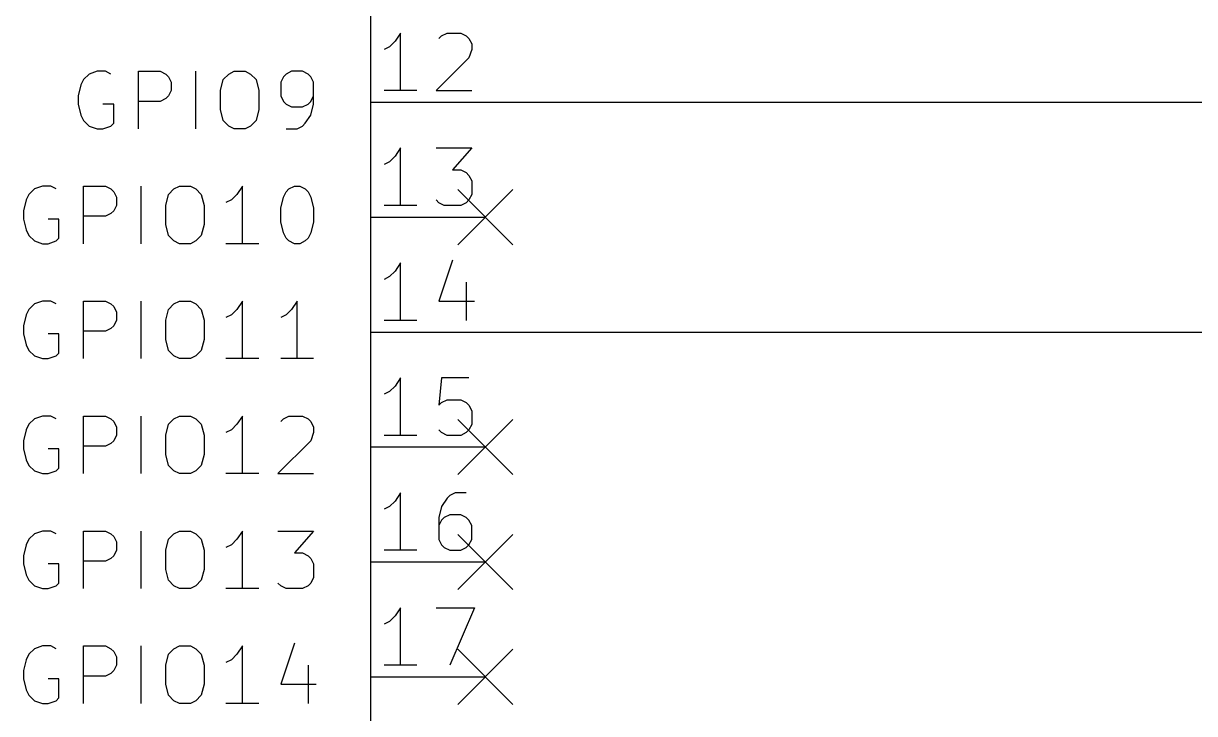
# Model space of a CAD drawing. Extents: x 0.4 to 11.3, y -7.9 to -0.4.
# Drawn here: x 8.598 to 9.617, y -4.232 to -3.632 of the extents above; entities that cross this region are included whole.
import ezdxf

# ---------------------------------------------------------------- set-up
doc = ezdxf.new("R2010")
doc.units = 0
doc.header["$MEASUREMENT"] = 0
for name, color, linetype in [('BLUE2', 5, 'CONTINUOUS'), ('CYAN2', 4, 'CONTINUOUS'), ('GREEN3', 91, 'CONTINUOUS'), ('LYELLOW', 51, 'CONTINUOUS'), ('RED2', 1, 'CONTINUOUS'), ('RED3', 11, 'CONTINUOUS')]:
    doc.layers.add(name, color=color, linetype=linetype)

msp = doc.modelspace()

# ---------------------------------------------------------------- linework, layer by layer
at = {"layer": 'BLUE2', "linetype": 'CONTINUOUS'}
for p, q in [((8.976, -3.776), (9.024, -3.824)), ((9.024, -3.776), (8.976, -3.824)), ((8.976, -3.976), (9.024, -4.024)), ((9.024, -3.976), (8.976, -4.024)), ((8.976, -4.076), (9.024, -4.124)), ((9.024, -4.076), (8.976, -4.124)), ((8.976, -4.176), (9.024, -4.224)), ((9.024, -4.176), (8.976, -4.224))]:
    msp.add_line(p, q, dxfattribs=at)
at = {"layer": 'CYAN2', "linetype": 'CONTINUOUS'}
for p, q in [((8.65524, -3.67551), (8.65047, -3.68028)), ((8.65524, -3.67551), (8.65047, -3.68028)), ((8.66238, -3.67313), (8.65524, -3.67551)), ((8.66238, -3.67313), (8.65524, -3.67551)), ((8.66952, -3.67313), (8.66238, -3.67313)), ((8.66952, -3.67313), (8.66238, -3.67313)), ((8.67428, -3.67551), (8.66952, -3.67313)), ((8.67428, -3.67551), (8.66952, -3.67313)), ((8.69809, -3.72313), (8.69809, -3.67313)), ((8.69809, -3.67313), (8.71714, -3.67313)), ((8.69809, -3.72313), (8.69809, -3.67313)), ((8.69809, -3.67313), (8.71714, -3.67313)), ((8.71714, -3.67313), (8.7219, -3.67551)), ((8.71714, -3.67313), (8.7219, -3.67551)), ((8.7219, -3.67551), (8.72428, -3.67789)), ((8.7219, -3.67551), (8.72428, -3.67789)), ((8.72428, -3.67789), (8.72666, -3.68265)), ((8.72428, -3.67789), (8.72666, -3.68265)), ((8.74809, -3.72313), (8.74809, -3.67313)), ((8.74809, -3.72313), (8.74809, -3.67313)), ((8.7719, -3.68028), (8.77667, -3.67551)), ((8.7719, -3.68028), (8.77667, -3.67551)), ((8.77667, -3.67551), (8.78143, -3.67313)), ((8.77667, -3.67551), (8.78143, -3.67313)), ((8.78143, -3.67313), (8.79095, -3.67313)), ((8.78143, -3.67313), (8.79095, -3.67313)), ((8.79095, -3.67313), (8.79571, -3.67551)), ((8.79095, -3.67313), (8.79571, -3.67551)), ((8.79571, -3.67551), (8.80047, -3.68028)), ((8.79571, -3.67551), (8.80047, -3.68028)), ((8.82428, -3.67789), (8.82191, -3.68265)), ((8.82428, -3.67789), (8.82191, -3.68265)), ((8.82667, -3.67551), (8.82428, -3.67789)), ((8.82667, -3.67551), (8.82428, -3.67789)), ((8.83143, -3.67313), (8.82667, -3.67551)), ((8.83143, -3.67313), (8.82667, -3.67551)), ((8.84095, -3.67313), (8.83143, -3.67313)), ((8.84095, -3.67313), (8.83143, -3.67313)), ((8.84571, -3.67551), (8.84095, -3.67313)), ((8.84571, -3.67551), (8.84095, -3.67313)), ((8.84809, -3.67789), (8.84571, -3.67551)), ((8.84809, -3.67789), (8.84571, -3.67551)), ((8.85048, -3.68265), (8.84809, -3.67789)), ((8.85048, -3.68265), (8.84809, -3.67789)), ((8.64809, -3.68504), (8.64571, -3.69456)), ((8.64809, -3.68504), (8.64571, -3.69456)), ((8.65047, -3.68028), (8.64809, -3.68504)), ((8.65047, -3.68028), (8.64809, -3.68504)), ((8.72666, -3.68265), (8.72666, -3.6898)), ((8.72666, -3.68265), (8.72666, -3.6898)), ((8.76952, -3.6898), (8.7719, -3.68028)), ((8.76952, -3.6898), (8.7719, -3.68028)), ((8.80047, -3.68028), (8.80285, -3.6898)), ((8.80047, -3.68028), (8.80285, -3.6898)), ((8.82191, -3.68265), (8.82191, -3.69456)), ((8.82191, -3.68265), (8.82191, -3.69456)), ((8.85048, -3.7017), (8.85048, -3.68265)), ((8.85048, -3.7017), (8.85048, -3.68265)), ((8.64571, -3.69456), (8.64571, -3.7017)), ((8.64571, -3.69456), (8.64571, -3.7017)), ((8.7219, -3.69694), (8.71714, -3.69932)), ((8.7219, -3.69694), (8.71714, -3.69932)), ((8.72428, -3.69456), (8.7219, -3.69694)), ((8.72428, -3.69456), (8.7219, -3.69694)), ((8.72666, -3.6898), (8.72428, -3.69456)), ((8.72666, -3.6898), (8.72428, -3.69456)), ((8.76952, -3.70646), (8.76952, -3.6898)), ((8.76952, -3.70646), (8.76952, -3.6898)), ((8.80285, -3.6898), (8.80285, -3.70646)), ((8.80285, -3.6898), (8.80285, -3.70646)), ((8.82191, -3.69456), (8.82428, -3.69932)), ((8.82191, -3.69456), (8.82428, -3.69932)), ((8.84809, -3.69932), (8.85048, -3.69456)), ((8.84809, -3.69932), (8.85048, -3.69456)), ((8.64571, -3.7017), (8.64809, -3.71122)), ((8.64571, -3.7017), (8.64809, -3.71122)), ((8.67666, -3.7017), (8.66714, -3.7017)), ((8.67666, -3.7017), (8.66714, -3.7017)), ((8.67666, -3.71837), (8.67666, -3.7017)), ((8.67666, -3.71837), (8.67666, -3.7017)), ((8.71714, -3.69932), (8.69809, -3.69932)), ((8.71714, -3.69932), (8.69809, -3.69932)), ((8.7719, -3.71599), (8.76952, -3.70646)), ((8.7719, -3.71599), (8.76952, -3.70646)), ((8.80285, -3.70646), (8.80047, -3.71599)), ((8.80285, -3.70646), (8.80047, -3.71599)), ((8.82428, -3.69932), (8.82667, -3.7017)), ((8.82428, -3.69932), (8.82667, -3.7017)), ((8.82667, -3.7017), (8.83143, -3.70408)), ((8.82667, -3.7017), (8.83143, -3.70408)), ((8.83143, -3.70408), (8.84095, -3.70408)), ((8.83143, -3.70408), (8.84095, -3.70408)), ((8.84095, -3.70408), (8.84571, -3.7017)), ((8.84095, -3.70408), (8.84571, -3.7017)), ((8.84571, -3.7017), (8.84809, -3.69932)), ((8.84571, -3.7017), (8.84809, -3.69932)), ((8.84809, -3.71122), (8.85048, -3.7017)), ((8.84809, -3.71122), (8.85048, -3.7017)), ((8.64809, -3.71122), (8.65047, -3.71599)), ((8.64809, -3.71122), (8.65047, -3.71599)), ((8.65047, -3.71599), (8.65524, -3.72075)), ((8.65047, -3.71599), (8.65524, -3.72075)), ((8.67428, -3.72075), (8.67666, -3.71837)), ((8.67428, -3.72075), (8.67666, -3.71837)), ((8.77667, -3.72075), (8.7719, -3.71599)), ((8.77667, -3.72075), (8.7719, -3.71599)), ((8.80047, -3.71599), (8.79571, -3.72075)), ((8.80047, -3.71599), (8.79571, -3.72075)), ((8.84095, -3.72075), (8.84333, -3.71837)), ((8.84095, -3.72075), (8.84333, -3.71837)), ((8.84333, -3.71837), (8.84809, -3.71122)), ((8.84333, -3.71837), (8.84809, -3.71122)), ((8.65524, -3.72075), (8.66238, -3.72313)), ((8.65524, -3.72075), (8.66238, -3.72313)), ((8.66238, -3.72313), (8.66714, -3.72313)), ((8.66238, -3.72313), (8.66714, -3.72313)), ((8.66714, -3.72313), (8.67428, -3.72075)), ((8.66714, -3.72313), (8.67428, -3.72075)), ((8.78143, -3.72313), (8.77667, -3.72075)), ((8.78143, -3.72313), (8.77667, -3.72075)), ((8.79095, -3.72313), (8.78143, -3.72313)), ((8.79095, -3.72313), (8.78143, -3.72313)), ((8.79571, -3.72075), (8.79095, -3.72313)), ((8.79571, -3.72075), (8.79095, -3.72313)), ((8.82667, -3.72313), (8.83619, -3.72313)), ((8.82667, -3.72313), (8.83619, -3.72313)), ((8.83619, -3.72313), (8.84095, -3.72075)), ((8.83619, -3.72313), (8.84095, -3.72075)), ((8.60762, -3.77551), (8.60285, -3.78028)), ((8.60762, -3.77551), (8.60285, -3.78028)), ((8.61476, -3.77313), (8.60762, -3.77551)), ((8.61476, -3.77313), (8.60762, -3.77551)), ((8.6219, -3.77313), (8.61476, -3.77313)), ((8.6219, -3.77313), (8.61476, -3.77313)), ((8.62667, -3.77551), (8.6219, -3.77313)), ((8.62667, -3.77551), (8.6219, -3.77313)), ((8.65047, -3.82313), (8.65047, -3.77313)), ((8.65047, -3.77313), (8.66952, -3.77313)), ((8.65047, -3.82313), (8.65047, -3.77313)), ((8.65047, -3.77313), (8.66952, -3.77313)), ((8.66952, -3.77313), (8.67428, -3.77551)), ((8.66952, -3.77313), (8.67428, -3.77551)), ((8.67428, -3.77551), (8.67667, -3.77789)), ((8.67428, -3.77551), (8.67667, -3.77789)), ((8.67667, -3.77789), (8.67904, -3.78265)), ((8.67667, -3.77789), (8.67904, -3.78265)), ((8.70047, -3.82313), (8.70047, -3.77313)), ((8.70047, -3.82313), (8.70047, -3.77313)), ((8.72428, -3.78028), (8.72905, -3.77551)), ((8.72428, -3.78028), (8.72905, -3.77551)), ((8.72905, -3.77551), (8.73381, -3.77313)), ((8.72905, -3.77551), (8.73381, -3.77313)), ((8.73381, -3.77313), (8.74333, -3.77313)), ((8.73381, -3.77313), (8.74333, -3.77313)), ((8.74333, -3.77313), (8.74809, -3.77551)), ((8.74333, -3.77313), (8.74809, -3.77551)), ((8.74809, -3.77551), (8.75285, -3.78028)), ((8.74809, -3.77551), (8.75285, -3.78028)), ((8.78857, -3.77313), (8.78381, -3.78028)), ((8.78857, -3.77313), (8.78381, -3.78028)), ((8.78857, -3.82313), (8.78857, -3.77313)), ((8.78857, -3.82313), (8.78857, -3.77313)), ((8.82428, -3.78265), (8.82667, -3.77789)), ((8.82428, -3.78265), (8.82667, -3.77789)), ((8.82667, -3.77789), (8.82905, -3.77551)), ((8.82667, -3.77789), (8.82905, -3.77551)), ((8.82905, -3.77551), (8.83381, -3.77313)), ((8.82905, -3.77551), (8.83381, -3.77313)), ((8.83381, -3.77313), (8.83857, -3.77313)), ((8.83381, -3.77313), (8.83857, -3.77313)), ((8.83857, -3.77313), (8.84333, -3.77551)), ((8.83857, -3.77313), (8.84333, -3.77551)), ((8.84333, -3.77551), (8.84571, -3.77789)), ((8.84333, -3.77551), (8.84571, -3.77789)), ((8.84571, -3.77789), (8.84809, -3.78265)), ((8.84571, -3.77789), (8.84809, -3.78265)), ((8.60047, -3.78504), (8.59809, -3.79456)), ((8.60047, -3.78504), (8.59809, -3.79456)), ((8.60285, -3.78028), (8.60047, -3.78504)), ((8.60285, -3.78028), (8.60047, -3.78504)), ((8.67904, -3.7898), (8.67667, -3.79456)), ((8.67904, -3.7898), (8.67667, -3.79456)), ((8.67904, -3.78265), (8.67904, -3.7898)), ((8.67904, -3.78265), (8.67904, -3.7898)), ((8.72191, -3.7898), (8.72428, -3.78028)), ((8.72191, -3.7898), (8.72428, -3.78028)), ((8.72191, -3.80646), (8.72191, -3.7898)), ((8.72191, -3.80646), (8.72191, -3.7898)), ((8.75285, -3.78028), (8.75524, -3.7898)), ((8.75285, -3.78028), (8.75524, -3.7898)), ((8.75524, -3.7898), (8.75524, -3.80646)), ((8.75524, -3.7898), (8.75524, -3.80646)), ((8.77905, -3.78504), (8.77429, -3.78742)), ((8.77905, -3.78504), (8.77429, -3.78742)), ((8.78381, -3.78028), (8.77905, -3.78504)), ((8.78381, -3.78028), (8.77905, -3.78504)), ((8.82191, -3.79218), (8.82428, -3.78265)), ((8.82191, -3.79218), (8.82428, -3.78265)), ((8.84809, -3.78265), (8.85048, -3.79218)), ((8.84809, -3.78265), (8.85048, -3.79218)), ((8.59809, -3.79456), (8.59809, -3.8017)), ((8.59809, -3.79456), (8.59809, -3.8017)), ((8.66952, -3.79932), (8.65047, -3.79932)), ((8.66952, -3.79932), (8.65047, -3.79932)), ((8.67428, -3.79694), (8.66952, -3.79932)), ((8.67428, -3.79694), (8.66952, -3.79932)), ((8.67667, -3.79456), (8.67428, -3.79694)), ((8.67667, -3.79456), (8.67428, -3.79694)), ((8.82191, -3.80408), (8.82191, -3.79218)), ((8.82191, -3.80408), (8.82191, -3.79218)), ((8.85048, -3.79218), (8.85048, -3.80408)), ((8.85048, -3.79218), (8.85048, -3.80408)), ((8.59809, -3.8017), (8.60047, -3.81122)), ((8.59809, -3.8017), (8.60047, -3.81122)), ((8.62904, -3.8017), (8.61952, -3.8017)), ((8.62904, -3.8017), (8.61952, -3.8017)), ((8.62904, -3.81837), (8.62904, -3.8017)), ((8.62904, -3.81837), (8.62904, -3.8017)), ((8.72428, -3.81599), (8.72191, -3.80646)), ((8.72428, -3.81599), (8.72191, -3.80646)), ((8.75524, -3.80646), (8.75285, -3.81599)), ((8.75524, -3.80646), (8.75285, -3.81599)), ((8.82428, -3.81361), (8.82191, -3.80408)), ((8.82428, -3.81361), (8.82191, -3.80408)), ((8.85048, -3.80408), (8.84809, -3.81361)), ((8.85048, -3.80408), (8.84809, -3.81361)), ((8.60047, -3.81122), (8.60285, -3.81599)), ((8.60047, -3.81122), (8.60285, -3.81599)), ((8.60285, -3.81599), (8.60762, -3.82075)), ((8.60285, -3.81599), (8.60762, -3.82075)), ((8.60762, -3.82075), (8.61476, -3.82313)), ((8.60762, -3.82075), (8.61476, -3.82313)), ((8.61952, -3.82313), (8.62667, -3.82075)), ((8.61952, -3.82313), (8.62667, -3.82075)), ((8.62667, -3.82075), (8.62904, -3.81837)), ((8.62667, -3.82075), (8.62904, -3.81837)), ((8.72905, -3.82075), (8.72428, -3.81599)), ((8.72905, -3.82075), (8.72428, -3.81599)), ((8.73381, -3.82313), (8.72905, -3.82075)), ((8.73381, -3.82313), (8.72905, -3.82075)), ((8.74809, -3.82075), (8.74333, -3.82313)), ((8.74809, -3.82075), (8.74333, -3.82313)), ((8.75285, -3.81599), (8.74809, -3.82075)), ((8.75285, -3.81599), (8.74809, -3.82075)), ((8.82667, -3.81837), (8.82428, -3.81361)), ((8.82667, -3.81837), (8.82428, -3.81361)), ((8.82905, -3.82075), (8.82667, -3.81837)), ((8.82905, -3.82075), (8.82667, -3.81837)), ((8.83381, -3.82313), (8.82905, -3.82075)), ((8.83381, -3.82313), (8.82905, -3.82075)), ((8.84333, -3.82075), (8.83857, -3.82313)), ((8.84333, -3.82075), (8.83857, -3.82313)), ((8.84571, -3.81837), (8.84333, -3.82075)), ((8.84571, -3.81837), (8.84333, -3.82075)), ((8.84809, -3.81361), (8.84571, -3.81837)), ((8.84809, -3.81361), (8.84571, -3.81837)), ((8.61476, -3.82313), (8.61952, -3.82313)), ((8.61476, -3.82313), (8.61952, -3.82313)), ((8.74333, -3.82313), (8.73381, -3.82313)), ((8.74333, -3.82313), (8.73381, -3.82313)), ((8.80286, -3.82313), (8.77429, -3.82313)), ((8.80286, -3.82313), (8.77429, -3.82313)), ((8.83857, -3.82313), (8.83381, -3.82313)), ((8.83857, -3.82313), (8.83381, -3.82313)), ((8.60285, -3.88028), (8.60047, -3.88504)), ((8.60285, -3.88028), (8.60047, -3.88504)), ((8.60762, -3.87551), (8.60285, -3.88028)), ((8.60762, -3.87551), (8.60285, -3.88028)), ((8.61476, -3.87313), (8.60762, -3.87551)), ((8.61476, -3.87313), (8.60762, -3.87551)), ((8.6219, -3.87313), (8.61476, -3.87313)), ((8.6219, -3.87313), (8.61476, -3.87313)), ((8.62667, -3.87551), (8.6219, -3.87313)), ((8.62667, -3.87551), (8.6219, -3.87313)), ((8.65047, -3.92313), (8.65047, -3.87313)), ((8.65047, -3.87313), (8.66952, -3.87313)), ((8.65047, -3.92313), (8.65047, -3.87313)), ((8.65047, -3.87313), (8.66952, -3.87313)), ((8.66952, -3.87313), (8.67428, -3.87551)), ((8.66952, -3.87313), (8.67428, -3.87551)), ((8.67428, -3.87551), (8.67667, -3.87789)), ((8.67428, -3.87551), (8.67667, -3.87789)), ((8.67667, -3.87789), (8.67904, -3.88265)), ((8.67667, -3.87789), (8.67904, -3.88265)), ((8.70047, -3.92313), (8.70047, -3.87313)), ((8.70047, -3.92313), (8.70047, -3.87313)), ((8.72191, -3.8898), (8.72428, -3.88028)), ((8.72191, -3.8898), (8.72428, -3.88028)), ((8.72428, -3.88028), (8.72905, -3.87551)), ((8.72428, -3.88028), (8.72905, -3.87551)), ((8.72905, -3.87551), (8.73381, -3.87313)), ((8.72905, -3.87551), (8.73381, -3.87313)), ((8.73381, -3.87313), (8.74333, -3.87313)), ((8.73381, -3.87313), (8.74333, -3.87313)), ((8.74333, -3.87313), (8.74809, -3.87551)), ((8.74333, -3.87313), (8.74809, -3.87551)), ((8.74809, -3.87551), (8.75285, -3.88028)), ((8.74809, -3.87551), (8.75285, -3.88028)), ((8.75285, -3.88028), (8.75524, -3.8898)), ((8.75285, -3.88028), (8.75524, -3.8898)), ((8.78381, -3.88028), (8.77905, -3.88504)), ((8.78381, -3.88028), (8.77905, -3.88504)), ((8.78857, -3.87313), (8.78381, -3.88028)), ((8.78857, -3.87313), (8.78381, -3.88028)), ((8.78857, -3.92313), (8.78857, -3.87313)), ((8.78857, -3.92313), (8.78857, -3.87313)), ((8.83143, -3.88028), (8.82667, -3.88504)), ((8.83143, -3.88028), (8.82667, -3.88504)), ((8.83619, -3.87313), (8.83143, -3.88028)), ((8.83619, -3.87313), (8.83143, -3.88028)), ((8.83619, -3.92313), (8.83619, -3.87313)), ((8.83619, -3.92313), (8.83619, -3.87313)), ((8.60047, -3.88504), (8.59809, -3.89456)), ((8.60047, -3.88504), (8.59809, -3.89456)), ((8.67904, -3.8898), (8.67667, -3.89456)), ((8.67904, -3.8898), (8.67667, -3.89456)), ((8.67904, -3.88265), (8.67904, -3.8898)), ((8.67904, -3.88265), (8.67904, -3.8898)), ((8.72191, -3.90646), (8.72191, -3.8898)), ((8.72191, -3.90646), (8.72191, -3.8898)), ((8.75524, -3.8898), (8.75524, -3.90646)), ((8.75524, -3.8898), (8.75524, -3.90646)), ((8.77905, -3.88504), (8.77429, -3.88742)), ((8.77905, -3.88504), (8.77429, -3.88742)), ((8.82667, -3.88504), (8.82191, -3.88742)), ((8.82667, -3.88504), (8.82191, -3.88742)), ((8.59809, -3.89456), (8.59809, -3.9017)), ((8.59809, -3.89456), (8.59809, -3.9017)), ((8.59809, -3.9017), (8.60047, -3.91122)), ((8.59809, -3.9017), (8.60047, -3.91122)), ((8.62904, -3.9017), (8.61952, -3.9017)), ((8.62904, -3.9017), (8.61952, -3.9017)), ((8.62904, -3.91837), (8.62904, -3.9017)), ((8.62904, -3.91837), (8.62904, -3.9017)), ((8.66952, -3.89932), (8.65047, -3.89932)), ((8.66952, -3.89932), (8.65047, -3.89932)), ((8.67428, -3.89694), (8.66952, -3.89932)), ((8.67428, -3.89694), (8.66952, -3.89932)), ((8.67667, -3.89456), (8.67428, -3.89694)), ((8.67667, -3.89456), (8.67428, -3.89694)), ((8.60047, -3.91122), (8.60285, -3.91599)), ((8.60047, -3.91122), (8.60285, -3.91599)), ((8.72428, -3.91599), (8.72191, -3.90646)), ((8.72428, -3.91599), (8.72191, -3.90646)), ((8.75524, -3.90646), (8.75285, -3.91599)), ((8.75524, -3.90646), (8.75285, -3.91599)), ((8.60285, -3.91599), (8.60762, -3.92075)), ((8.60285, -3.91599), (8.60762, -3.92075)), ((8.60762, -3.92075), (8.61476, -3.92313)), ((8.60762, -3.92075), (8.61476, -3.92313)), ((8.61952, -3.92313), (8.62667, -3.92075)), ((8.61952, -3.92313), (8.62667, -3.92075)), ((8.62667, -3.92075), (8.62904, -3.91837)), ((8.62667, -3.92075), (8.62904, -3.91837)), ((8.72905, -3.92075), (8.72428, -3.91599)), ((8.72905, -3.92075), (8.72428, -3.91599)), ((8.73381, -3.92313), (8.72905, -3.92075)), ((8.73381, -3.92313), (8.72905, -3.92075)), ((8.74809, -3.92075), (8.74333, -3.92313)), ((8.74809, -3.92075), (8.74333, -3.92313)), ((8.75285, -3.91599), (8.74809, -3.92075)), ((8.75285, -3.91599), (8.74809, -3.92075)), ((8.61476, -3.92313), (8.61952, -3.92313)), ((8.61476, -3.92313), (8.61952, -3.92313)), ((8.74333, -3.92313), (8.73381, -3.92313)), ((8.74333, -3.92313), (8.73381, -3.92313)), ((8.80286, -3.92313), (8.77429, -3.92313)), ((8.80286, -3.92313), (8.77429, -3.92313)), ((8.85048, -3.92313), (8.82191, -3.92313)), ((8.85048, -3.92313), (8.82191, -3.92313)), ((8.61476, -3.97313), (8.60762, -3.97551)), ((8.61476, -3.97313), (8.60762, -3.97551)), ((8.6219, -3.97313), (8.61476, -3.97313)), ((8.6219, -3.97313), (8.61476, -3.97313)), ((8.62667, -3.97551), (8.6219, -3.97313)), ((8.62667, -3.97551), (8.6219, -3.97313)), ((8.65047, -4.02313), (8.65047, -3.97313)), ((8.65047, -3.97313), (8.66952, -3.97313)), ((8.65047, -4.02313), (8.65047, -3.97313)), ((8.65047, -3.97313), (8.66952, -3.97313)), ((8.66952, -3.97313), (8.67428, -3.97551)), ((8.66952, -3.97313), (8.67428, -3.97551)), ((8.70047, -4.02313), (8.70047, -3.97313)), ((8.70047, -4.02313), (8.70047, -3.97313)), ((8.72905, -3.97551), (8.73381, -3.97313)), ((8.72905, -3.97551), (8.73381, -3.97313)), ((8.73381, -3.97313), (8.74333, -3.97313)), ((8.73381, -3.97313), (8.74333, -3.97313)), ((8.74333, -3.97313), (8.74809, -3.97551)), ((8.74333, -3.97313), (8.74809, -3.97551)), ((8.78857, -3.97313), (8.78381, -3.98028)), ((8.78857, -3.97313), (8.78381, -3.98028)), ((8.78857, -4.02313), (8.78857, -3.97313)), ((8.78857, -4.02313), (8.78857, -3.97313)), ((8.82428, -3.97551), (8.82905, -3.97313)), ((8.82428, -3.97551), (8.82905, -3.97313)), ((8.82905, -3.97313), (8.84095, -3.97313)), ((8.82905, -3.97313), (8.84095, -3.97313)), ((8.84095, -3.97313), (8.84571, -3.97551)), ((8.84095, -3.97313), (8.84571, -3.97551)), ((8.60285, -3.98028), (8.60047, -3.98504)), ((8.60285, -3.98028), (8.60047, -3.98504)), ((8.60762, -3.97551), (8.60285, -3.98028)), ((8.60762, -3.97551), (8.60285, -3.98028)), ((8.67428, -3.97551), (8.67667, -3.97789)), ((8.67428, -3.97551), (8.67667, -3.97789)), ((8.67667, -3.97789), (8.67904, -3.98265)), ((8.67667, -3.97789), (8.67904, -3.98265)), ((8.67904, -3.98265), (8.67904, -3.9898)), ((8.67904, -3.98265), (8.67904, -3.9898)), ((8.72191, -3.9898), (8.72428, -3.98028)), ((8.72191, -3.9898), (8.72428, -3.98028)), ((8.72428, -3.98028), (8.72905, -3.97551)), ((8.72428, -3.98028), (8.72905, -3.97551)), ((8.74809, -3.97551), (8.75285, -3.98028)), ((8.74809, -3.97551), (8.75285, -3.98028)), ((8.75285, -3.98028), (8.75524, -3.9898)), ((8.75285, -3.98028), (8.75524, -3.9898)), ((8.78381, -3.98028), (8.77905, -3.98504)), ((8.78381, -3.98028), (8.77905, -3.98504)), ((8.82191, -3.97789), (8.82428, -3.97551)), ((8.82191, -3.97789), (8.82428, -3.97551)), ((8.84571, -3.97551), (8.84809, -3.97789)), ((8.84571, -3.97551), (8.84809, -3.97789)), ((8.84809, -3.97789), (8.85048, -3.98265)), ((8.84809, -3.97789), (8.85048, -3.98265)), ((8.85048, -3.98265), (8.85048, -3.98742)), ((8.85048, -3.98265), (8.85048, -3.98742)), ((8.60047, -3.98504), (8.59809, -3.99456)), ((8.60047, -3.98504), (8.59809, -3.99456)), ((8.67904, -3.9898), (8.67667, -3.99456)), ((8.67904, -3.9898), (8.67667, -3.99456)), ((8.72191, -4.00646), (8.72191, -3.9898)), ((8.72191, -4.00646), (8.72191, -3.9898)), ((8.75524, -3.9898), (8.75524, -4.00646)), ((8.75524, -3.9898), (8.75524, -4.00646)), ((8.77905, -3.98504), (8.77429, -3.98742)), ((8.77905, -3.98504), (8.77429, -3.98742)), ((8.85048, -3.98742), (8.84809, -3.99456)), ((8.85048, -3.98742), (8.84809, -3.99456)), ((8.59809, -3.99456), (8.59809, -4.0017)), ((8.59809, -3.99456), (8.59809, -4.0017)), ((8.59809, -4.0017), (8.60047, -4.01122)), ((8.59809, -4.0017), (8.60047, -4.01122)), ((8.62904, -4.0017), (8.61952, -4.0017)), ((8.62904, -4.0017), (8.61952, -4.0017)), ((8.62904, -4.01837), (8.62904, -4.0017)), ((8.62904, -4.01837), (8.62904, -4.0017)), ((8.66952, -3.99932), (8.65047, -3.99932)), ((8.66952, -3.99932), (8.65047, -3.99932)), ((8.67428, -3.99694), (8.66952, -3.99932)), ((8.67428, -3.99694), (8.66952, -3.99932)), ((8.67667, -3.99456), (8.67428, -3.99694)), ((8.67667, -3.99456), (8.67428, -3.99694)), ((8.84809, -3.99456), (8.81952, -4.02313)), ((8.84809, -3.99456), (8.81952, -4.02313)), ((8.60047, -4.01122), (8.60285, -4.01599)), ((8.60047, -4.01122), (8.60285, -4.01599)), ((8.72428, -4.01599), (8.72191, -4.00646)), ((8.72428, -4.01599), (8.72191, -4.00646)), ((8.75524, -4.00646), (8.75285, -4.01599)), ((8.75524, -4.00646), (8.75285, -4.01599)), ((8.60285, -4.01599), (8.60762, -4.02075)), ((8.60285, -4.01599), (8.60762, -4.02075)), ((8.60762, -4.02075), (8.61476, -4.02313)), ((8.60762, -4.02075), (8.61476, -4.02313)), ((8.61476, -4.02313), (8.61952, -4.02313)), ((8.61476, -4.02313), (8.61952, -4.02313)), ((8.61952, -4.02313), (8.62667, -4.02075)), ((8.61952, -4.02313), (8.62667, -4.02075)), ((8.62667, -4.02075), (8.62904, -4.01837)), ((8.62667, -4.02075), (8.62904, -4.01837)), ((8.72905, -4.02075), (8.72428, -4.01599)), ((8.72905, -4.02075), (8.72428, -4.01599)), ((8.73381, -4.02313), (8.72905, -4.02075)), ((8.73381, -4.02313), (8.72905, -4.02075)), ((8.74333, -4.02313), (8.73381, -4.02313)), ((8.74333, -4.02313), (8.73381, -4.02313)), ((8.74809, -4.02075), (8.74333, -4.02313)), ((8.74809, -4.02075), (8.74333, -4.02313)), ((8.75285, -4.01599), (8.74809, -4.02075)), ((8.75285, -4.01599), (8.74809, -4.02075)), ((8.80286, -4.02313), (8.77429, -4.02313)), ((8.80286, -4.02313), (8.77429, -4.02313)), ((8.81952, -4.02313), (8.85048, -4.02313)), ((8.81952, -4.02313), (8.85048, -4.02313)), ((8.60762, -4.07551), (8.60285, -4.08028)), ((8.60762, -4.07551), (8.60285, -4.08028)), ((8.61476, -4.07313), (8.60762, -4.07551)), ((8.61476, -4.07313), (8.60762, -4.07551)), ((8.6219, -4.07313), (8.61476, -4.07313)), ((8.6219, -4.07313), (8.61476, -4.07313)), ((8.62667, -4.07551), (8.6219, -4.07313)), ((8.62667, -4.07551), (8.6219, -4.07313)), ((8.65047, -4.12313), (8.65047, -4.07313)), ((8.65047, -4.07313), (8.66952, -4.07313)), ((8.65047, -4.12313), (8.65047, -4.07313)), ((8.65047, -4.07313), (8.66952, -4.07313)), ((8.66952, -4.07313), (8.67428, -4.07551)), ((8.66952, -4.07313), (8.67428, -4.07551)), ((8.67428, -4.07551), (8.67667, -4.07789)), ((8.67428, -4.07551), (8.67667, -4.07789)), ((8.70047, -4.12313), (8.70047, -4.07313)), ((8.70047, -4.12313), (8.70047, -4.07313)), ((8.72428, -4.08028), (8.72905, -4.07551)), ((8.72428, -4.08028), (8.72905, -4.07551)), ((8.72905, -4.07551), (8.73381, -4.07313)), ((8.72905, -4.07551), (8.73381, -4.07313)), ((8.73381, -4.07313), (8.74333, -4.07313)), ((8.73381, -4.07313), (8.74333, -4.07313)), ((8.74333, -4.07313), (8.74809, -4.07551)), ((8.74333, -4.07313), (8.74809, -4.07551)), ((8.74809, -4.07551), (8.75285, -4.08028)), ((8.74809, -4.07551), (8.75285, -4.08028)), ((8.78857, -4.07313), (8.78381, -4.08028)), ((8.78857, -4.07313), (8.78381, -4.08028)), ((8.78857, -4.12313), (8.78857, -4.07313)), ((8.78857, -4.12313), (8.78857, -4.07313)), ((8.81952, -4.07313), (8.85048, -4.07313)), ((8.81952, -4.07313), (8.85048, -4.07313)), ((8.85048, -4.07313), (8.83381, -4.09218)), ((8.85048, -4.07313), (8.83381, -4.09218)), ((8.60047, -4.08504), (8.59809, -4.09456)), ((8.60047, -4.08504), (8.59809, -4.09456)), ((8.60285, -4.08028), (8.60047, -4.08504)), ((8.60285, -4.08028), (8.60047, -4.08504)), ((8.67667, -4.07789), (8.67904, -4.08265)), ((8.67667, -4.07789), (8.67904, -4.08265)), ((8.67904, -4.08265), (8.67904, -4.0898)), ((8.67904, -4.08265), (8.67904, -4.0898)), ((8.72191, -4.0898), (8.72428, -4.08028)), ((8.72191, -4.0898), (8.72428, -4.08028)), ((8.75285, -4.08028), (8.75524, -4.0898)), ((8.75285, -4.08028), (8.75524, -4.0898)), ((8.77905, -4.08504), (8.77429, -4.08742)), ((8.77905, -4.08504), (8.77429, -4.08742)), ((8.78381, -4.08028), (8.77905, -4.08504)), ((8.78381, -4.08028), (8.77905, -4.08504)), ((8.59809, -4.09456), (8.59809, -4.1017)), ((8.59809, -4.09456), (8.59809, -4.1017)), ((8.67667, -4.09456), (8.67428, -4.09694)), ((8.67667, -4.09456), (8.67428, -4.09694)), ((8.67904, -4.0898), (8.67667, -4.09456)), ((8.67904, -4.0898), (8.67667, -4.09456)), ((8.72191, -4.10646), (8.72191, -4.0898)), ((8.72191, -4.10646), (8.72191, -4.0898)), ((8.75524, -4.0898), (8.75524, -4.10646)), ((8.75524, -4.0898), (8.75524, -4.10646)), ((8.83381, -4.09218), (8.84095, -4.09218)), ((8.83381, -4.09218), (8.84095, -4.09218)), ((8.84095, -4.09218), (8.84571, -4.09456)), ((8.84095, -4.09218), (8.84571, -4.09456)), ((8.84571, -4.09456), (8.84809, -4.09694)), ((8.84571, -4.09456), (8.84809, -4.09694)), ((8.59809, -4.1017), (8.60047, -4.11122)), ((8.59809, -4.1017), (8.60047, -4.11122)), ((8.62904, -4.1017), (8.61952, -4.1017)), ((8.62904, -4.1017), (8.61952, -4.1017)), ((8.62904, -4.11837), (8.62904, -4.1017)), ((8.62904, -4.11837), (8.62904, -4.1017)), ((8.66952, -4.09932), (8.65047, -4.09932)), ((8.66952, -4.09932), (8.65047, -4.09932)), ((8.67428, -4.09694), (8.66952, -4.09932)), ((8.67428, -4.09694), (8.66952, -4.09932)), ((8.84809, -4.09694), (8.85048, -4.1017)), ((8.84809, -4.09694), (8.85048, -4.1017)), ((8.85048, -4.1017), (8.85048, -4.11361)), ((8.85048, -4.1017), (8.85048, -4.11361)), ((8.60047, -4.11122), (8.60285, -4.11599)), ((8.60047, -4.11122), (8.60285, -4.11599)), ((8.60285, -4.11599), (8.60762, -4.12075)), ((8.60285, -4.11599), (8.60762, -4.12075)), ((8.72428, -4.11599), (8.72191, -4.10646)), ((8.72428, -4.11599), (8.72191, -4.10646)), ((8.72905, -4.12075), (8.72428, -4.11599)), ((8.72905, -4.12075), (8.72428, -4.11599)), ((8.75285, -4.11599), (8.74809, -4.12075)), ((8.75285, -4.11599), (8.74809, -4.12075)), ((8.75524, -4.10646), (8.75285, -4.11599)), ((8.75524, -4.10646), (8.75285, -4.11599)), ((8.85048, -4.11361), (8.84809, -4.11837)), ((8.85048, -4.11361), (8.84809, -4.11837)), ((8.60762, -4.12075), (8.61476, -4.12313)), ((8.60762, -4.12075), (8.61476, -4.12313)), ((8.61476, -4.12313), (8.61952, -4.12313)), ((8.61476, -4.12313), (8.61952, -4.12313)), ((8.61952, -4.12313), (8.62667, -4.12075)), ((8.61952, -4.12313), (8.62667, -4.12075)), ((8.62667, -4.12075), (8.62904, -4.11837)), ((8.62667, -4.12075), (8.62904, -4.11837)), ((8.73381, -4.12313), (8.72905, -4.12075)), ((8.73381, -4.12313), (8.72905, -4.12075)), ((8.74333, -4.12313), (8.73381, -4.12313)), ((8.74333, -4.12313), (8.73381, -4.12313)), ((8.74809, -4.12075), (8.74333, -4.12313)), ((8.74809, -4.12075), (8.74333, -4.12313)), ((8.80286, -4.12313), (8.77429, -4.12313)), ((8.80286, -4.12313), (8.77429, -4.12313)), ((8.82191, -4.12075), (8.81952, -4.11837)), ((8.82191, -4.12075), (8.81952, -4.11837)), ((8.82667, -4.12313), (8.82191, -4.12075)), ((8.82667, -4.12313), (8.82191, -4.12075)), ((8.84095, -4.12313), (8.82667, -4.12313)), ((8.84095, -4.12313), (8.82667, -4.12313)), ((8.84571, -4.12075), (8.84095, -4.12313)), ((8.84571, -4.12075), (8.84095, -4.12313)), ((8.84809, -4.11837), (8.84571, -4.12075)), ((8.84809, -4.11837), (8.84571, -4.12075)), ((8.60762, -4.17551), (8.60285, -4.18028)), ((8.60762, -4.17551), (8.60285, -4.18028)), ((8.61476, -4.17313), (8.60762, -4.17551)), ((8.61476, -4.17313), (8.60762, -4.17551)), ((8.6219, -4.17313), (8.61476, -4.17313)), ((8.6219, -4.17313), (8.61476, -4.17313)), ((8.62667, -4.17551), (8.6219, -4.17313)), ((8.62667, -4.17551), (8.6219, -4.17313)), ((8.65047, -4.22313), (8.65047, -4.17313)), ((8.65047, -4.17313), (8.66952, -4.17313)), ((8.65047, -4.22313), (8.65047, -4.17313)), ((8.65047, -4.17313), (8.66952, -4.17313)), ((8.66952, -4.17313), (8.67428, -4.17551)), ((8.66952, -4.17313), (8.67428, -4.17551)), ((8.67428, -4.17551), (8.67667, -4.17789)), ((8.67428, -4.17551), (8.67667, -4.17789)), ((8.70047, -4.22313), (8.70047, -4.17313)), ((8.70047, -4.22313), (8.70047, -4.17313)), ((8.72428, -4.18028), (8.72905, -4.17551)), ((8.72428, -4.18028), (8.72905, -4.17551)), ((8.72905, -4.17551), (8.73381, -4.17313)), ((8.72905, -4.17551), (8.73381, -4.17313)), ((8.73381, -4.17313), (8.74333, -4.17313)), ((8.73381, -4.17313), (8.74333, -4.17313)), ((8.74333, -4.17313), (8.74809, -4.17551)), ((8.74333, -4.17313), (8.74809, -4.17551)), ((8.74809, -4.17551), (8.75285, -4.18028)), ((8.74809, -4.17551), (8.75285, -4.18028)), ((8.78857, -4.17313), (8.78381, -4.18028)), ((8.78857, -4.17313), (8.78381, -4.18028)), ((8.78857, -4.22313), (8.78857, -4.17313)), ((8.78857, -4.22313), (8.78857, -4.17313)), ((8.83381, -4.17075), (8.82191, -4.20646)), ((8.83381, -4.17075), (8.82191, -4.20646)), ((8.60047, -4.18504), (8.59809, -4.19456)), ((8.60047, -4.18504), (8.59809, -4.19456)), ((8.60285, -4.18028), (8.60047, -4.18504)), ((8.60285, -4.18028), (8.60047, -4.18504)), ((8.67667, -4.17789), (8.67904, -4.18265)), ((8.67667, -4.17789), (8.67904, -4.18265)), ((8.67904, -4.18265), (8.67904, -4.1898)), ((8.67904, -4.18265), (8.67904, -4.1898)), ((8.72191, -4.1898), (8.72428, -4.18028)), ((8.72191, -4.1898), (8.72428, -4.18028)), ((8.75285, -4.18028), (8.75524, -4.1898)), ((8.75285, -4.18028), (8.75524, -4.1898)), ((8.77905, -4.18504), (8.77429, -4.18742)), ((8.77905, -4.18504), (8.77429, -4.18742)), ((8.78381, -4.18028), (8.77905, -4.18504)), ((8.78381, -4.18028), (8.77905, -4.18504)), ((8.59809, -4.19456), (8.59809, -4.2017)), ((8.59809, -4.19456), (8.59809, -4.2017)), ((8.67428, -4.19694), (8.66952, -4.19932)), ((8.67428, -4.19694), (8.66952, -4.19932)), ((8.67667, -4.19456), (8.67428, -4.19694)), ((8.67667, -4.19456), (8.67428, -4.19694)), ((8.67904, -4.1898), (8.67667, -4.19456)), ((8.67904, -4.1898), (8.67667, -4.19456)), ((8.72191, -4.20646), (8.72191, -4.1898)), ((8.72191, -4.20646), (8.72191, -4.1898)), ((8.75524, -4.1898), (8.75524, -4.20646)), ((8.75524, -4.1898), (8.75524, -4.20646)), ((8.84571, -4.1898), (8.84571, -4.22313)), ((8.84571, -4.1898), (8.84571, -4.22313)), ((8.59809, -4.2017), (8.60047, -4.21122)), ((8.59809, -4.2017), (8.60047, -4.21122)), ((8.62904, -4.2017), (8.61952, -4.2017)), ((8.62904, -4.2017), (8.61952, -4.2017)), ((8.62904, -4.21837), (8.62904, -4.2017)), ((8.62904, -4.21837), (8.62904, -4.2017)), ((8.66952, -4.19932), (8.65047, -4.19932)), ((8.66952, -4.19932), (8.65047, -4.19932)), ((8.72428, -4.21599), (8.72191, -4.20646)), ((8.72428, -4.21599), (8.72191, -4.20646)), ((8.75524, -4.20646), (8.75285, -4.21599)), ((8.75524, -4.20646), (8.75285, -4.21599)), ((8.82191, -4.20646), (8.85285, -4.20646)), ((8.82191, -4.20646), (8.85285, -4.20646)), ((8.60047, -4.21122), (8.60285, -4.21599)), ((8.60047, -4.21122), (8.60285, -4.21599)), ((8.60285, -4.21599), (8.60762, -4.22075)), ((8.60285, -4.21599), (8.60762, -4.22075)), ((8.72905, -4.22075), (8.72428, -4.21599)), ((8.72905, -4.22075), (8.72428, -4.21599)), ((8.75285, -4.21599), (8.74809, -4.22075)), ((8.75285, -4.21599), (8.74809, -4.22075)), ((8.60762, -4.22075), (8.61476, -4.22313)), ((8.60762, -4.22075), (8.61476, -4.22313)), ((8.61476, -4.22313), (8.61952, -4.22313)), ((8.61476, -4.22313), (8.61952, -4.22313)), ((8.61952, -4.22313), (8.62667, -4.22075)), ((8.61952, -4.22313), (8.62667, -4.22075)), ((8.62667, -4.22075), (8.62904, -4.21837)), ((8.62667, -4.22075), (8.62904, -4.21837)), ((8.73381, -4.22313), (8.72905, -4.22075)), ((8.73381, -4.22313), (8.72905, -4.22075)), ((8.74333, -4.22313), (8.73381, -4.22313)), ((8.74333, -4.22313), (8.73381, -4.22313)), ((8.74809, -4.22075), (8.74333, -4.22313)), ((8.74809, -4.22075), (8.74333, -4.22313)), ((8.80286, -4.22313), (8.77429, -4.22313)), ((8.80286, -4.22313), (8.77429, -4.22313))]:
    msp.add_line(p, q, dxfattribs=at)
at = {"layer": 'GREEN3', "linetype": 'CONTINUOUS'}
for p, q in [((9, -3.7), (10.1, -3.7)), ((9, -3.9), (10.6, -3.9))]:
    msp.add_line(p, q, dxfattribs=at)
at = {"layer": 'LYELLOW', "linetype": 'CONTINUOUS'}
msp.add_line((8.9, -2.2), (8.9, -6), dxfattribs=at)
at = {"layer": 'RED2', "linetype": 'CONTINUOUS'}
for p, q in [((8.9, -2.2), (8.9, -6)), ((8.9, -3.7), (9, -3.7)), ((8.9, -3.7), (9, -3.7)), ((8.9, -3.8), (9, -3.8)), ((8.9, -3.8), (9, -3.8)), ((8.9, -3.9), (9, -3.9)), ((8.9, -3.9), (9, -3.9)), ((8.9, -4), (9, -4)), ((8.9, -4), (9, -4)), ((8.9, -4.1), (9, -4.1)), ((8.9, -4.1), (9, -4.1)), ((8.9, -4.2), (9, -4.2)), ((8.9, -4.2), (9, -4.2))]:
    msp.add_line(p, q, dxfattribs=at)
at = {"layer": 'RED3', "linetype": 'CONTINUOUS'}
for p, q in [((8.92143, -3.64702), (8.91667, -3.65178)), ((8.92143, -3.64702), (8.91667, -3.65178)), ((8.92619, -3.63988), (8.92143, -3.64702)), ((8.92619, -3.63988), (8.92143, -3.64702)), ((8.92619, -3.68988), (8.92619, -3.63988)), ((8.92619, -3.68988), (8.92619, -3.63988)), ((8.95952, -3.64464), (8.9619, -3.64226)), ((8.95952, -3.64464), (8.9619, -3.64226)), ((8.9619, -3.64226), (8.96667, -3.63988)), ((8.9619, -3.64226), (8.96667, -3.63988)), ((8.96667, -3.63988), (8.97857, -3.63988)), ((8.96667, -3.63988), (8.97857, -3.63988)), ((8.97857, -3.63988), (8.98333, -3.64226)), ((8.97857, -3.63988), (8.98333, -3.64226)), ((8.98333, -3.64226), (8.98571, -3.64464)), ((8.98333, -3.64226), (8.98571, -3.64464)), ((8.98571, -3.64464), (8.98809, -3.6494)), ((8.98571, -3.64464), (8.98809, -3.6494)), ((8.91667, -3.65178), (8.91191, -3.65417)), ((8.91667, -3.65178), (8.91191, -3.65417)), ((8.98809, -3.65417), (8.98571, -3.66131)), ((8.98809, -3.65417), (8.98571, -3.66131)), ((8.98809, -3.6494), (8.98809, -3.65417)), ((8.98809, -3.6494), (8.98809, -3.65417)), ((8.98571, -3.66131), (8.95714, -3.68988)), ((8.98571, -3.66131), (8.95714, -3.68988)), ((8.94048, -3.68988), (8.91191, -3.68988)), ((8.94048, -3.68988), (8.91191, -3.68988)), ((8.95714, -3.68988), (8.98809, -3.68988)), ((8.95714, -3.68988), (8.98809, -3.68988)), ((8.92143, -3.74702), (8.91667, -3.75178)), ((8.92143, -3.74702), (8.91667, -3.75178)), ((8.92619, -3.73988), (8.92143, -3.74702)), ((8.92619, -3.73988), (8.92143, -3.74702)), ((8.92619, -3.78988), (8.92619, -3.73988)), ((8.92619, -3.78988), (8.92619, -3.73988)), ((8.95714, -3.73988), (8.98809, -3.73988)), ((8.95714, -3.73988), (8.98809, -3.73988)), ((8.98809, -3.73988), (8.97143, -3.75893)), ((8.98809, -3.73988), (8.97143, -3.75893)), ((8.91667, -3.75178), (8.91191, -3.75417)), ((8.91667, -3.75178), (8.91191, -3.75417)), ((8.97143, -3.75893), (8.97857, -3.75893)), ((8.97143, -3.75893), (8.97857, -3.75893)), ((8.97857, -3.75893), (8.98333, -3.76131)), ((8.97857, -3.75893), (8.98333, -3.76131)), ((8.98333, -3.76131), (8.98571, -3.76369)), ((8.98333, -3.76131), (8.98571, -3.76369)), ((8.98571, -3.76369), (8.98809, -3.76845)), ((8.98571, -3.76369), (8.98809, -3.76845)), ((8.98809, -3.76845), (8.98809, -3.78035)), ((8.98809, -3.76845), (8.98809, -3.78035)), ((8.94048, -3.78988), (8.91191, -3.78988)), ((8.94048, -3.78988), (8.91191, -3.78988)), ((8.95952, -3.7875), (8.95714, -3.78512)), ((8.95952, -3.7875), (8.95714, -3.78512)), ((8.96428, -3.78988), (8.95952, -3.7875)), ((8.96428, -3.78988), (8.95952, -3.7875)), ((8.97857, -3.78988), (8.96428, -3.78988)), ((8.97857, -3.78988), (8.96428, -3.78988)), ((8.98333, -3.7875), (8.97857, -3.78988)), ((8.98333, -3.7875), (8.97857, -3.78988)), ((8.98571, -3.78512), (8.98333, -3.7875)), ((8.98571, -3.78512), (8.98333, -3.7875)), ((8.98809, -3.78035), (8.98571, -3.78512)), ((8.98809, -3.78035), (8.98571, -3.78512)), ((8.92619, -3.83988), (8.92143, -3.84702)), ((8.92619, -3.83988), (8.92143, -3.84702)), ((8.92619, -3.88988), (8.92619, -3.83988)), ((8.92619, -3.88988), (8.92619, -3.83988)), ((8.97143, -3.8375), (8.95952, -3.87321)), ((8.97143, -3.8375), (8.95952, -3.87321)), ((8.92143, -3.84702), (8.91667, -3.85178)), ((8.92143, -3.84702), (8.91667, -3.85178)), ((8.91667, -3.85178), (8.91191, -3.85417)), ((8.91667, -3.85178), (8.91191, -3.85417)), ((8.98333, -3.85655), (8.98333, -3.88988)), ((8.98333, -3.85655), (8.98333, -3.88988)), ((8.95952, -3.87321), (8.99047, -3.87321)), ((8.95952, -3.87321), (8.99047, -3.87321)), ((8.94048, -3.88988), (8.91191, -3.88988)), ((8.94048, -3.88988), (8.91191, -3.88988)), ((8.92619, -3.93988), (8.92143, -3.94702)), ((8.92619, -3.93988), (8.92143, -3.94702)), ((8.92619, -3.98988), (8.92619, -3.93988)), ((8.92619, -3.98988), (8.92619, -3.93988)), ((8.9619, -3.93988), (8.95952, -3.96369)), ((8.9619, -3.93988), (8.95952, -3.96369)), ((8.98571, -3.93988), (8.9619, -3.93988)), ((8.98571, -3.93988), (8.9619, -3.93988)), ((8.91667, -3.95178), (8.91191, -3.95417)), ((8.91667, -3.95178), (8.91191, -3.95417)), ((8.92143, -3.94702), (8.91667, -3.95178)), ((8.92143, -3.94702), (8.91667, -3.95178)), ((8.95952, -3.96369), (8.9619, -3.96131)), ((8.95952, -3.96369), (8.9619, -3.96131)), ((8.9619, -3.96131), (8.96667, -3.95893)), ((8.9619, -3.96131), (8.96667, -3.95893)), ((8.96667, -3.95893), (8.97857, -3.95893)), ((8.96667, -3.95893), (8.97857, -3.95893)), ((8.97857, -3.95893), (8.98333, -3.96131)), ((8.97857, -3.95893), (8.98333, -3.96131)), ((8.98333, -3.96131), (8.98571, -3.96369)), ((8.98333, -3.96131), (8.98571, -3.96369)), ((8.98571, -3.96369), (8.98809, -3.96845)), ((8.98571, -3.96369), (8.98809, -3.96845)), ((8.98809, -3.96845), (8.98809, -3.98035)), ((8.98809, -3.96845), (8.98809, -3.98035)), ((8.98809, -3.98035), (8.98571, -3.98512)), ((8.98809, -3.98035), (8.98571, -3.98512)), ((8.94048, -3.98988), (8.91191, -3.98988)), ((8.94048, -3.98988), (8.91191, -3.98988)), ((8.9619, -3.9875), (8.95952, -3.98512)), ((8.9619, -3.9875), (8.95952, -3.98512)), ((8.96667, -3.98988), (8.9619, -3.9875)), ((8.96667, -3.98988), (8.9619, -3.9875)), ((8.97857, -3.98988), (8.96667, -3.98988)), ((8.97857, -3.98988), (8.96667, -3.98988)), ((8.98333, -3.9875), (8.97857, -3.98988)), ((8.98333, -3.9875), (8.97857, -3.98988)), ((8.98571, -3.98512), (8.98333, -3.9875)), ((8.98571, -3.98512), (8.98333, -3.9875)), ((8.92619, -4.03988), (8.92143, -4.04702)), ((8.92619, -4.03988), (8.92143, -4.04702)), ((8.92619, -4.08988), (8.92619, -4.03988)), ((8.92619, -4.08988), (8.92619, -4.03988)), ((8.96667, -4.04464), (8.9619, -4.05178)), ((8.96667, -4.04464), (8.9619, -4.05178)), ((8.96905, -4.04226), (8.96667, -4.04464)), ((8.96905, -4.04226), (8.96667, -4.04464)), ((8.97381, -4.03988), (8.96905, -4.04226)), ((8.97381, -4.03988), (8.96905, -4.04226)), ((8.98333, -4.03988), (8.97381, -4.03988)), ((8.98333, -4.03988), (8.97381, -4.03988)), ((8.91667, -4.05178), (8.91191, -4.05417)), ((8.91667, -4.05178), (8.91191, -4.05417)), ((8.92143, -4.04702), (8.91667, -4.05178)), ((8.92143, -4.04702), (8.91667, -4.05178)), ((8.9619, -4.05178), (8.95952, -4.06131)), ((8.9619, -4.05178), (8.95952, -4.06131)), ((8.95952, -4.06131), (8.95952, -4.08035)), ((8.95952, -4.06131), (8.95952, -4.08035)), ((8.9619, -4.06369), (8.95952, -4.06845)), ((8.9619, -4.06369), (8.95952, -4.06845)), ((8.96428, -4.06131), (8.9619, -4.06369)), ((8.96428, -4.06131), (8.9619, -4.06369)), ((8.96905, -4.05893), (8.96428, -4.06131)), ((8.96905, -4.05893), (8.96428, -4.06131)), ((8.97857, -4.05893), (8.96905, -4.05893)), ((8.97857, -4.05893), (8.96905, -4.05893)), ((8.98333, -4.06131), (8.97857, -4.05893)), ((8.98333, -4.06131), (8.97857, -4.05893)), ((8.98571, -4.06369), (8.98333, -4.06131)), ((8.98571, -4.06369), (8.98333, -4.06131)), ((8.98809, -4.06845), (8.98571, -4.06369)), ((8.98809, -4.06845), (8.98571, -4.06369)), ((8.98809, -4.08035), (8.98809, -4.06845)), ((8.98809, -4.08035), (8.98809, -4.06845)), ((8.95952, -4.08035), (8.9619, -4.08512)), ((8.95952, -4.08035), (8.9619, -4.08512)), ((8.9619, -4.08512), (8.96428, -4.0875)), ((8.9619, -4.08512), (8.96428, -4.0875)), ((8.98333, -4.0875), (8.98571, -4.08512)), ((8.98333, -4.0875), (8.98571, -4.08512)), ((8.98571, -4.08512), (8.98809, -4.08035)), ((8.98571, -4.08512), (8.98809, -4.08035)), ((8.94048, -4.08988), (8.91191, -4.08988)), ((8.94048, -4.08988), (8.91191, -4.08988)), ((8.96428, -4.0875), (8.96905, -4.08988)), ((8.96428, -4.0875), (8.96905, -4.08988)), ((8.96905, -4.08988), (8.97857, -4.08988)), ((8.96905, -4.08988), (8.97857, -4.08988)), ((8.97857, -4.08988), (8.98333, -4.0875)), ((8.97857, -4.08988), (8.98333, -4.0875)), ((8.92143, -4.14702), (8.91667, -4.15178)), ((8.92143, -4.14702), (8.91667, -4.15178)), ((8.92619, -4.13988), (8.92143, -4.14702)), ((8.92619, -4.13988), (8.92143, -4.14702)), ((8.92619, -4.18988), (8.92619, -4.13988)), ((8.92619, -4.18988), (8.92619, -4.13988)), ((8.95714, -4.13988), (8.99047, -4.13988)), ((8.95714, -4.13988), (8.99047, -4.13988)), ((8.99047, -4.13988), (8.96905, -4.18988)), ((8.99047, -4.13988), (8.96905, -4.18988)), ((8.91667, -4.15178), (8.91191, -4.15417)), ((8.91667, -4.15178), (8.91191, -4.15417)), ((8.94048, -4.18988), (8.91191, -4.18988)), ((8.94048, -4.18988), (8.91191, -4.18988))]:
    msp.add_line(p, q, dxfattribs=at)

doc.saveas('drawing.dxf')
